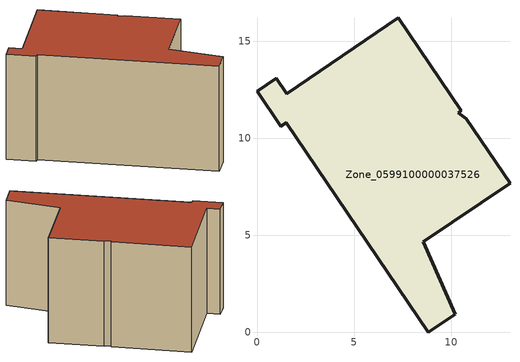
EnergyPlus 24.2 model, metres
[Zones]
Zone_0599100000037526
 floor ground (C_G): 8.82,0 1.5,10.79 1.22,10.61 0,12.41 1,13.08 1.54,12.28 7.27,16.21 10.51,11.41 10.37,11.32 10.79,11.01 13.03,7.69 8.56,4.67 10.21,0.94 z0
 wall outside (C_F): 8.82,0 10.21,0.94 8.56,4.67 13.03,7.69 10.79,11.01 10.37,11.32 10.51,11.41 7.27,16.21 1.54,12.28 1,13.08 0,12.41 1.22,10.61 1.5,10.79 8.82,0 z0:8.1
 roof outside (C_R): 1.5,10.79 8.82,0 10.21,0.94 8.56,4.67 13.03,7.69 10.79,11.01 10.37,11.32 10.51,11.41 7.27,16.21 1.54,12.28 1,13.08 0,12.41 1.22,10.61 z8.1
[BUILDING]
Pand.0599100000037526: North Axis=0; Terrain=City; Loads Convergence Tolerance Value=0.04; Temperature Convergence Tolerance Value=0.4; Solar Distribution=FullExterior; Maximum Number of Warmup Days=25; Minimum Number of Warmup Days=1
[Site:Location]
Rotterdam.The.Hague.AP_ZH_NLD Design_Conditions: Latitude=51.96; Longitude=4.45; Time Zone=1; Elevation=-4.5
[SITE:GROUNDTEMPERATURE:BUILDINGSURFACE]
18, 18, 18, 18, 18, 18, 18, 18, 18, 18, 18, 18
[MATERIAL] Thermal Absorptance=0.9; Solar Absorptance=0.7; Visible Absorptance=0.7
Name | Roughness | Thickness | Conductivity | Density | Specific Heat
G.TC.1975-1991 | MediumSmooth | 0.15 | 0.288461 | 540 | 1210
F.TC.1975-1991 | Rough | 0.3 | 0.230769 | 1920 | 840
R.TC.1975-1991 | MediumRough | 0.2 | 0.153846 | 1500 | 1000
[CONSTRUCTION]
C_G: G.TC.1975-1991
C_F: F.TC.1975-1991
C_R: R.TC.1975-1991
[ZONE]
Zone_0599100000037526: Type=1; Multiplier=1; Ceiling Height=Autocalculate; Volume=Autocalculate; Floor Area=autocalculate; Part of Total Floor Area=Yes
[ZONEINFILTRATION:DESIGNFLOWRATE]
Infil_Zone_0599100000037526: Zone or ZoneList or Space or SpaceList=Zone_0599100000037526; Schedule=AlwaysOn; Design Flow Rate Calculation Method=Flow/Area; Flow Rate per Floor Area=0.003; Constant Term Coefficient=1; Temperature Term Coefficient=0; Velocity Term Coefficient=0; Velocity Squared Term Coefficient=0
[HVACTEMPLATE:ZONE:IDEALLOADSAIRSYSTEM]
Zone_0599100000037526: Maximum Heating Supply Air Temperature=50; Minimum Cooling Supply Air Temperature=13; Maximum Heating Supply Air Humidity Ratio=0.0156; Minimum Cooling Supply Air Humidity Ratio=0.0077; Heating Limit=NoLimit; Cooling Limit=NoLimit; Dehumidification Control Type=ConstantSensibleHeatRatio; Cooling Sensible Heat Ratio=0.7; Dehumidification Setpoint=60; Humidification Control Type=None; Humidification Setpoint=30; Outdoor Air Method=None; Outdoor Air Flow Rate per Person=0.00944; Outdoor Air Flow Rate per Zone Floor Area=0; Outdoor Air Flow Rate per Zone=0; Demand Controlled Ventilation Type=None; Outdoor Air Economizer Type=NoEconomizer; Heat Recovery Type=None; Sensible Heat Recovery Effectiveness=0.7; Latent Heat Recovery Effectiveness=0.65
[ZONECONTROL:THERMOSTAT]
ThermostatControl_Zone_0599100000037526: Zone or ZoneList=Zone_0599100000037526; Control Type Schedule=DualSetpointControlType; Control 1=Thermostat_Zone_0599100000037526; Temperature Difference Between Cutout And Setpoint=0
[THERMOSTATSETPOINT:DUALSETPOINT]
Thermostat_Zone_0599100000037526: Heating Setpoint Temperature Schedule=HeatingSetpoint_Zone_0599100000037526; Cooling Setpoint Temperature Schedule=CoolingSetpoint_Zone_0599100000037526
[SCHEDULE:COMPACT]
HeatingSetpoint_Zone_0599100000037526: Through: 12/31, For: AllDays, Until: 24:00, 21
CoolingSetpoint_Zone_0599100000037526: Through: 12/31, For: AllDays, Until: 24:00, 24
DualSetpointControlType: Through: 12/31, For: AllDays, Until: 24:00, 4
AlwaysOn: Through: 12/31, For: AllDays, Until: 24:00, 1
